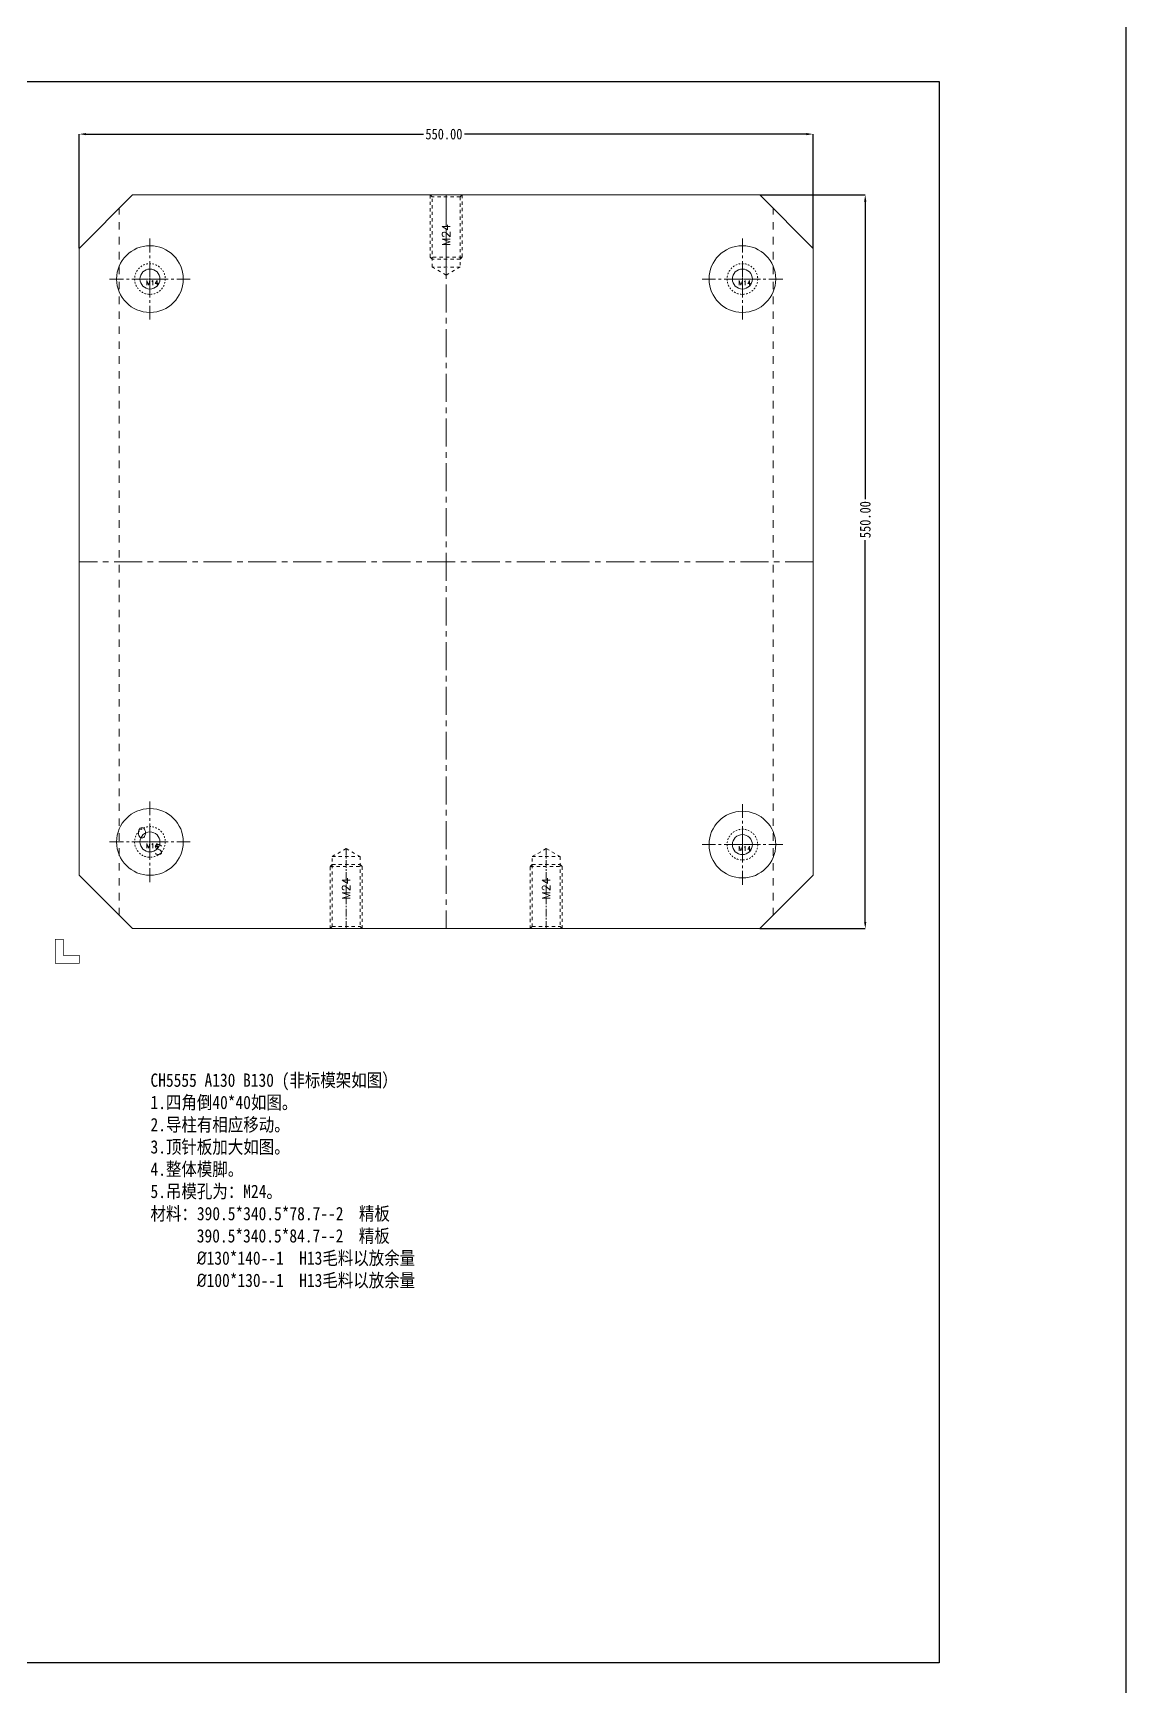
# Model space of a CAD drawing. Header units: millimetres. Extents: x -840 to 1682, y -9216 to -2117.
# Drawn here: x 862 to 1682, y -5101 to -3861 of the extents above; entities that cross this region are included whole.
import ezdxf
from ezdxf.enums import TextEntityAlignment as Align

# ---------------------------------------------------------------- set-up
doc = ezdxf.new("R2010")
doc.units = ezdxf.units.MM
doc.header["$LTSCALE"] = 16.335
doc.header["$PDMODE"] = 3
doc.header["$PDSIZE"] = 8
doc.linetypes.add('CENTER', pattern=[0.6, 0.375, -0.075, 0.075, -0.075])
doc.linetypes.add('HIDDEN', pattern=[0.2, 0.1, -0.1])
doc.layers.get('0').update_dxf_attribs({"linetype": 'CONTINUOUS'})
doc.layers.get('Defpoints').update_dxf_attribs({"linetype": 'CONTINUOUS'})
doc.layers.add('moldbase', color=7, linetype='CONTINUOUS', lineweight=20)
doc.layers.add('screw', color=33, linetype='CONTINUOUS', lineweight=13)
doc.styles.add('ROMANC', font='romanc.shx', dxfattribs={"bigfont": 'gbcbig.shx'})
doc.styles.get("Standard").update_dxf_attribs({"font": 'txt', "width": 0.85})
doc.styles.add('TXT', font='txt.shx', dxfattribs={"bigfont": 'gbcbig.shx'})
doc.dimstyles.new('STANDARD$0', dxfattribs={"dimscale": 2, "dimtxt": 3, "dimasz": 3, "dimexe": 1.25, "dimexo": 0.625, "dimgap": 0.5, "dimtad": 0, "dimdsep": 46, "dimlunit": 6, "dimtxsty": 'Standard', "dimblk": 'CLOSEDBLANK', "dimcen": 0, "dimclrt": 2, "dimazin": 2, "dimtfac": 2, "dimtmove": 1, "dimatfit": 3, "dimfxl": 0, "dimtolj": 1, "dimtzin": 0, "dimarcsym": 0})

# ---------------------------------------------------------------- blocks, each defined once
blk = doc.blocks.new('screw_m14_i')
at = {"layer": 'screw', "color": 1, "linetype": 'CENTER', "ltscale": 0.715274}
for p, q in [((0, -12.65), (0, 12.65)), ((-12.65, 0), (12.65, 0))]:
    blk.add_line(p, q, dxfattribs=at)
at = {"layer": 'screw', "color": 8, "linetype": 'HIDDEN', "ltscale": 0.715274}
blk.add_circle((0, 0), 11.5, dxfattribs=at)
at = {"layer": 'screw', "color": 33}
blk.add_circle((0, 0), 7.5, dxfattribs=at)
at = {"layer": 'screw', "color": 6, "style": 'TXT'}
blk.add_text('M14', height=3.45, dxfattribs=at).set_placement((-2.99, -4.6))
blk = doc.blocks.new('*D618')
at = {"color": 0, "lineweight": -2}
for p, q in [((897.1, -4022.4), (897.1, -3936.8)), ((902.1, -3936.8), (1155, -3936.8)), ((1442.1, -3936.8), (1185.8, -3936.8)), ((1447.1, -4022.4), (1447.1, -3936.8))]:
    blk.add_line(p, q, dxfattribs=at)
at = {"color": 0}
for points in [[(902.1, -3936), (902.1, -3937.6), (897.1, -3936.8)], [(1442.1, -3936), (1442.1, -3937.6), (1447.1, -3936.8)]]:
    blk.add_solid(points, dxfattribs=at)
at = {"layer": 'Defpoints', "color": 0}
for p in [(897.1, -3936.8), (897.1, -4022.4), (1447.1, -4022.4)]:
    blk.add_point(p, dxfattribs=at)
at = {"color": 0, "insert": (1170.4, -3936.8), "char_height": 8, "attachment_point": 5}
blk.add_mtext('\\A1;550.00', dxfattribs=at)
blk = doc.blocks.new('*D619')
at = {"color": 0, "lineweight": -2}
for p, q in [((1407.1, -3982.4), (1486.2, -3982.4)), ((1486.2, -3987.4), (1486.2, -4210.5)), ((1486.2, -4527.4), (1486.2, -4241.2)), ((1407.1, -4532.4), (1486.2, -4532.4))]:
    blk.add_line(p, q, dxfattribs=at)
at = {"color": 0}
for points in [[(1485.3, -3987.4), (1487, -3987.4), (1486.2, -3982.4)], [(1485.3, -4527.4), (1487, -4527.4), (1486.2, -4532.4)]]:
    blk.add_solid(points, dxfattribs=at)
at = {"layer": 'Defpoints', "color": 0}
for p in [(1407.1, -3982.4), (1407.1, -4532.4), (1486.2, -4532.4)]:
    blk.add_point(p, dxfattribs=at)
at = {"color": 0, "insert": (1486.2, -4225.8), "char_height": 8, "attachment_point": 5, "rotation": 90}
blk.add_mtext('\\A1;550.00', dxfattribs=at)

msp = doc.modelspace()

# ---------------------------------------------------------------- linework, layer by layer
for points in [[(-840.362, -2117.327), (1681.537, -2117.327), (1681.537, -9215.654), (-840.362, -9215.654)], [(-2.436, -3897.363), (1541.452, -3897.363), (1541.452, -5082.754), (-2.436, -5082.754)]]:
    msp.add_lwpolyline(points, close=True)
at = {"layer": 'moldbase'}
for p, q in [((937.099, -3982.425), (897.099, -4022.425)), ((1407.099, -3982.425), (937.099, -3982.425)), ((1447.099, -4022.425), (1407.099, -3982.425)), ((897.099, -4022.425), (897.099, -4492.425)), ((1447.099, -4022.425), (1447.099, -4492.425)), ((897.099, -4492.425), (937.099, -4532.425)), ((1407.099, -4532.425), (1447.099, -4492.425)), ((1407.099, -4532.425), (937.099, -4532.425))]:
    msp.add_line(p, q, dxfattribs=at)
at = {"layer": 'moldbase', "color": 1, "linetype": 'CENTER', "ltscale": 3.420875}
for p, q in [((1172.099, -3982.425), (1172.099, -4532.425)), ((1447.099, -4257.425), (897.099, -4257.425))]:
    msp.add_line(p, q, dxfattribs=at)
at = {"layer": 'moldbase', "color": 8, "linetype": 'HIDDEN', "ltscale": 3.420875}
for p, q in [((927.099, -4522.425), (927.099, -3992.425)), ((1417.099, -4522.425), (1417.099, -3992.425))]:
    msp.add_line(p, q, dxfattribs=at)
at = {"layer": 'moldbase', "color": 1, "linetype": 'CENTER', "ltscale": 1.710438}
for p, q in [((950.099, -4015.175), (950.099, -4075.675)), ((1394.099, -4015.175), (1394.099, -4075.675)), ((919.849, -4045.425), (980.349, -4045.425)), ((1424.349, -4045.425), (1363.849, -4045.425)), ((950.099, -4497.675), (950.099, -4437.175)), ((1394.099, -4499.675), (1394.099, -4439.175)), ((919.849, -4467.425), (980.349, -4467.425)), ((1424.349, -4469.425), (1363.849, -4469.425))]:
    msp.add_line(p, q, dxfattribs=at)
at = {"layer": 'moldbase', "const_width": 0.5}
msp.add_lwpolyline([(897.099, -4552.425), (885.099, -4552.425), (885.099, -4540.425), (879.099, -4540.425), (879.099, -4558.425), (897.099, -4558.425), (897.099, -4552.425)], dxfattribs=at)
at = {"layer": 'moldbase'}
for centre in [(950.099, -4045.425), (1394.099, -4045.425), (950.099, -4467.425), (1394.099, -4469.425)]:
    msp.add_circle(centre, 25, dxfattribs=at)
at = {"layer": 'screw', "color": 92, "linetype": 'HIDDEN', "ltscale": 1.492746}
for p, q in [((1160.099, -4028.925), (1160.099, -3982.425)), ((1184.099, -3982.425), (1184.099, -4028.925)), ((1161.599, -4030.425), (1160.099, -4028.925)), ((1184.099, -4028.925), (1160.099, -4028.925)), ((1184.099, -4028.925), (1182.599, -4030.425)), ((1182.599, -4030.425), (1161.599, -4030.425)), ((1085.099, -4485.925), (1086.599, -4484.425)), ((1085.099, -4532.425), (1085.099, -4485.925)), ((1085.099, -4485.925), (1109.099, -4485.925)), ((1086.599, -4484.425), (1107.599, -4484.425)), ((1107.599, -4484.425), (1109.099, -4485.925)), ((1109.099, -4485.925), (1109.099, -4532.425)), ((1235.099, -4485.925), (1236.599, -4484.425)), ((1235.099, -4532.425), (1235.099, -4485.925)), ((1235.099, -4485.925), (1259.099, -4485.925)), ((1236.599, -4484.425), (1257.599, -4484.425)), ((1257.599, -4484.425), (1259.099, -4485.925)), ((1259.099, -4485.925), (1259.099, -4532.425))]:
    msp.add_line(p, q, dxfattribs=at)
at = {"layer": 'screw', "color": 8, "linetype": 'HIDDEN', "ltscale": 1.492746}
for p, q in [((1161.599, -3983.925), (1160.099, -3982.425)), ((1182.599, -3983.925), (1161.599, -3983.925)), ((1161.599, -4036.425), (1161.599, -3983.925)), ((1184.099, -3982.425), (1182.599, -3983.925)), ((1182.599, -3983.925), (1182.599, -4036.425)), ((1172.099, -4042.487), (1161.599, -4036.425)), ((1182.599, -4036.425), (1161.599, -4036.425)), ((1182.599, -4036.425), (1172.099, -4042.487)), ((1086.599, -4478.425), (1097.099, -4472.362)), ((1097.099, -4472.362), (1107.599, -4478.425)), ((1236.599, -4478.425), (1247.099, -4472.362)), ((1247.099, -4472.362), (1257.599, -4478.425)), ((1086.599, -4530.925), (1086.599, -4478.425)), ((1086.599, -4478.425), (1107.599, -4478.425)), ((1107.599, -4478.425), (1107.599, -4530.925)), ((1236.599, -4530.925), (1236.599, -4478.425)), ((1236.599, -4478.425), (1257.599, -4478.425)), ((1257.599, -4478.425), (1257.599, -4530.925)), ((1085.099, -4532.425), (1086.599, -4530.925)), ((1086.599, -4530.925), (1107.599, -4530.925)), ((1107.599, -4530.925), (1109.099, -4532.425)), ((1235.099, -4532.425), (1236.599, -4530.925)), ((1236.599, -4530.925), (1257.599, -4530.925)), ((1257.599, -4530.925), (1259.099, -4532.425))]:
    msp.add_line(p, q, dxfattribs=at)
at = {"layer": 'screw', "color": 1, "linetype": 'CENTER', "ltscale": 0.932966}
for p, q in [((1172.099, -3982.425), (1172.099, -4042.487)), ((1097.099, -4532.425), (1097.099, -4472.362)), ((1247.099, -4532.425), (1247.099, -4472.362))]:
    msp.add_line(p, q, dxfattribs=at)

# ---------------------------------------------------------------- block references
at = {"layer": 'screw'}
for p in [(950.099, -4045.425), (1394.099, -4045.425), (950.099, -4467.425), (1394.099, -4469.425)]:
    msp.add_blockref('screw_m14_i', p, dxfattribs=at)

# ---------------------------------------------------------------- texts
at = {"insert": (950.495, -4640.996), "char_height": 10, "width": 468.95383, "attachment_point": 1}
msp.add_mtext('{\\fSimSun|b0|i0|c0|p2;CH5\\fSimSun|b0|i0|c134|p2;5\\fSimSun|b0|i0|c0|p2;55 A1\\fSimSun|b0|i0|c134|p2;3\\fSimSun|b0|i0|c0|p2;0 B\\fSimSun|b0|i0|c134|p2;13\\fSimSun|b0|i0|c0|p2;0 \\fSimSun|b0|i0|c134|p2;(非标模架如图）\\fSimSun|b0|i0|c0|p2; \\P1.\\fSimSun|b0|i0|c134|p2;四角倒4\\fSimSun|b0|i0|c0|p2;0*\\fSimSun|b0|i0|c134|p2;4\\fSimSun|b0|i0|c0|p2;0\\fSimSun|b0|i0|c134|p2;如图。\\P\\fSimSun|b0|i0|c0|p2;2.\\fSimSun|b0|i0|c134|p2;导柱有相应移动。\\P3.顶针板加大如图。\\P4.整体模脚。\\P5.吊模孔为：M24。\\P材料：390.5*340.5*78.7--2  精板\\P      390.5*340.5*84.7--2  精板\\P      \\fISOCPEUR|b0|i0|c0|p34;%%C\\fSimSun|b0|i0|c134|p2;130*140--1  H13毛料以放余量\\P      \\fISOCPEUR|b0|i0|c0|p34;%%C\\fSimSun|b0|i0|c134|p2;100*130--1  H13毛料以放余量   \\P\\P\\Ftxt|c134;\\C0;\\P    \\P\\P}    ', dxfattribs=at)
at = {"layer": 'moldbase', "style": 'ROMANC'}
for s, p in [('O', (940.588, -4464.335)), ('S', (953.189, -4476.935))]:
    msp.add_text(s, height=7.5, dxfattribs=at).set_placement(p)
at = {"layer": 'screw', "color": 6, "linetype": 'HIDDEN', "ltscale": 1.492746, "style": 'TXT'}
for p in [(1172.099, -4012.456), (1097.099, -4502.394), (1247.099, -4502.394)]:
    msp.add_text('M24', height=6, rotation=90, dxfattribs=at).set_placement(p, align=Align.MIDDLE)

# ---------------------------------------------------------------- dimensions: what is measured, and where the dimension line sits
dim = msp.add_linear_dim(base=(897.099, -3936.8), p1=(1447.099, -4022.425), p2=(897.099, -4022.425), dimstyle='STANDARD$0', override={"dimscale": 1, "dimtxt": 8, "dimasz": 5, "dimexe": 0, "dimexo": 0, "dimgap": 0.09, "dimzin": 0, "dimlunit": 2, "dimcen": 2.673, "dimclrt": 0, "dimadec": 0, "dimazin": 0, "dimtp": 0.01, "dimtm": 0.01, "dimtfac": 1, "dimtofl": 0, "dimtmove": 0})
dim.commit()
dim.dimension.update_dxf_attribs({"geometry": '*D618', "text_midpoint": (1170.364, -3936.8), "dimtype": 160})
dim = msp.add_linear_dim(base=(1486.169, -4532.425), p1=(1407.099, -3982.425), p2=(1407.099, -4532.425), angle=90, dimstyle='STANDARD$0', override={"dimscale": 1, "dimtxt": 8, "dimasz": 5, "dimexe": 0, "dimexo": 0, "dimgap": 0.09, "dimzin": 0, "dimlunit": 2, "dimcen": 2.673, "dimclrt": 0, "dimadec": 0, "dimazin": 0, "dimtp": 0.01, "dimtm": 0.01, "dimtfac": 1, "dimtofl": 0, "dimtmove": 0})
dim.commit()
dim.dimension.update_dxf_attribs({"geometry": '*D619', "text_midpoint": (1486.169, -4225.849), "dimtype": 160})

doc.saveas('drawing.dxf')
